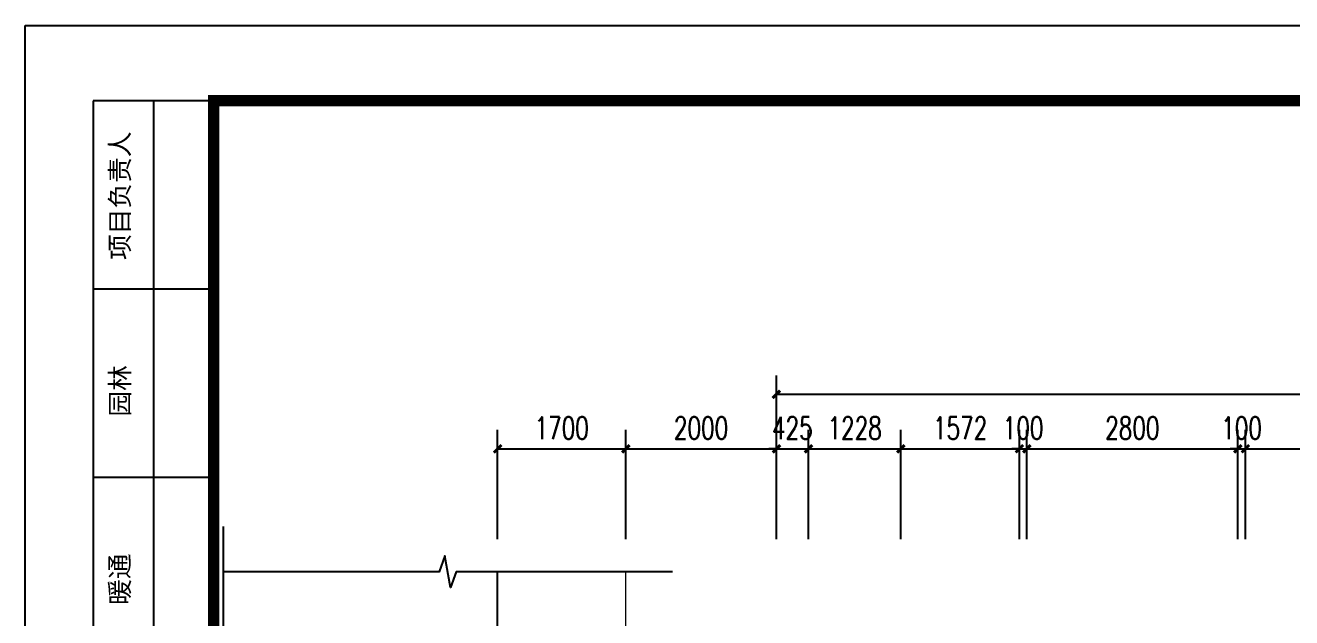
# Model space of a CAD drawing. Extents: x 396092 to 455492, y 17293 to 132793.
# Drawn here: x 396092 to 412902, y 82931 to 90793 of the extents above; entities that cross this region are included whole.
import ezdxf
from ezdxf.enums import TextEntityAlignment as Align

# ---------------------------------------------------------------- set-up
doc = ezdxf.new("R2010")
doc.units = 0
doc.header["$LTSCALE"] = 1000
doc.header["$MEASUREMENT"] = 0
doc.layers.add('8', color=8, linetype='Continuous', lineweight=9)
doc.layers.add('DIM_SYMB', color=3, linetype='Continuous')
doc.layers.add('PUB_DIM', color=3, linetype='Continuous')
doc.styles.add('_TCH_DIM_T3', font='SIMPLEX', dxfattribs={"width": 0.705882, "bigfont": 'GBCBIG'})
doc.styles.add('图框 黑体', font='simhei_0.ttf', dxfattribs={"width": 0.7})
doc.dimstyles.new('_TCH_ARCH&&100', dxfattribs={"dimtxt": 297.5, "dimasz": 100, "dimexe": 250, "dimexo": 300, "dimgap": 126.25, "dimtad": 1, "dimdec": 0, "dimzin": 0, "dimdsep": 46, "dimtxsty": '_TCH_DIM_T3', "dimblk": 'ARCHTICK', "dimcen": 0.09, "dimclrt": 7, "dimazin": 2, "dimtfac": 1, "dimtdec": 0, "dimtix": 1, "dimtmove": 2, "dimatfit": 3, "dimfxl": 100, "dimtolj": 1, "dimtzin": 0, "dimarcsym": 0})

# ---------------------------------------------------------------- blocks, each defined once
blk = doc.blocks.new('A$Ce900529c')
for p, q in [((980.47, -638.99), (964.47, -638.99)), ((964.47, -638.99), (964.47, -738.99)), ((972.47, -638.99), (972.47, -738.99)), ((980.47, -663.99), (964.47, -663.99)), ((980.47, -688.99), (964.47, -688.99))]:
    blk.add_line(p, q)
blk.add_lwpolyline([(955.47, -628.99), (1549.47, -628.99), (1549.47, -1048.99), (955.47, -1048.99)], close=True)
at = {"const_width": 1.5}
blk.add_lwpolyline([(1539.47, -638.99), (980.47, -638.99), (980.47, -1038.99), (1539.47, -1038.99)], close=True, dxfattribs=at)
at = {"style": '图框 黑体'}
for s, p in [('项目负责人', (967.97, -651.61)), ('园林', (967.97, -677.51)), ('暖通', (967.97, -702.51))]:
    blk.add_text(s, height=2.5, rotation=90, dxfattribs=at).set_placement(p, align=Align.MIDDLE)
blk = doc.blocks.new('_ArchTick')
at = {"color": 0, "linetype": 'ByBlock', "const_width": 0.4}
blk.add_lwpolyline([(-0.5, -0.5), (0.5, 0.5)], dxfattribs=at)
blk = doc.blocks.new('*D198')
at = {"layer": 'Defpoints', "color": 0, "transparency": 16777216}
for p in [(440562, 85896), (406062, 84398), (440562, 84398)]:
    blk.add_point(p, dxfattribs=at)
at = {"layer": 'PUB_DIM', "color": 0, "lineweight": -2, "transparency": 16777216}
for p, q in [((406062, 84698), (406062, 86146)), ((440562, 84698), (440562, 86146)), ((406062, 85896), (440562, 85896))]:
    blk.add_line(p, q, dxfattribs=at)
at = {"layer": 'PUB_DIM', "color": 0, "lineweight": -2, "transparency": 16777216, "xscale": 100, "yscale": 100, "zscale": 100, "rotation": 180}
blk.add_blockref('_ArchTick', (406062, 85896), dxfattribs=at)
at = {"layer": 'PUB_DIM', "color": 0, "lineweight": -2, "transparency": 16777216, "xscale": 100, "yscale": 100, "zscale": 100}
blk.add_blockref('_ArchTick', (440562, 85896), dxfattribs=at)
at = {"layer": 'PUB_DIM', "color": 7, "transparency": 16777216, "insert": (423312, 86171), "char_height": 297.5, "attachment_point": 5, "style": '_TCH_DIM_T3'}
blk.add_mtext('\\A1;34500', dxfattribs=at)
blk = doc.blocks.new('*D199')
at = {"layer": 'Defpoints', "color": 0, "transparency": 16777216}
for p in [(404062, 85172), (402362, 83674), (404062, 83674)]:
    blk.add_point(p, dxfattribs=at)
at = {"layer": 'PUB_DIM', "color": 0, "lineweight": -2, "transparency": 16777216}
for p, q in [((402362, 83974), (402362, 85422)), ((404062, 83974), (404062, 85422)), ((402362, 85172), (404062, 85172))]:
    blk.add_line(p, q, dxfattribs=at)
at = {"layer": 'PUB_DIM', "color": 0, "lineweight": -2, "transparency": 16777216, "xscale": 100, "yscale": 100, "zscale": 100, "rotation": 180}
blk.add_blockref('_ArchTick', (402362, 85172), dxfattribs=at)
at = {"layer": 'PUB_DIM', "color": 0, "lineweight": -2, "transparency": 16777216, "xscale": 100, "yscale": 100, "zscale": 100}
blk.add_blockref('_ArchTick', (404062, 85172), dxfattribs=at)
at = {"layer": 'PUB_DIM', "color": 7, "transparency": 16777216, "insert": (403212, 85447), "char_height": 297.5, "attachment_point": 5, "style": '_TCH_DIM_T3'}
blk.add_mtext('\\A1;1700', dxfattribs=at)
blk = doc.blocks.new('*D200')
at = {"layer": 'Defpoints', "color": 0, "transparency": 16777216}
for p in [(406062, 85172), (404062, 83674), (406062, 83674)]:
    blk.add_point(p, dxfattribs=at)
at = {"layer": 'PUB_DIM', "color": 0, "lineweight": -2, "transparency": 16777216}
for p, q in [((404062, 83974), (404062, 85422)), ((406062, 83974), (406062, 85422)), ((404062, 85172), (406062, 85172))]:
    blk.add_line(p, q, dxfattribs=at)
at = {"layer": 'PUB_DIM', "color": 0, "lineweight": -2, "transparency": 16777216, "xscale": 100, "yscale": 100, "zscale": 100, "rotation": 180}
blk.add_blockref('_ArchTick', (404062, 85172), dxfattribs=at)
at = {"layer": 'PUB_DIM', "color": 0, "lineweight": -2, "transparency": 16777216, "xscale": 100, "yscale": 100, "zscale": 100}
blk.add_blockref('_ArchTick', (406062, 85172), dxfattribs=at)
at = {"layer": 'PUB_DIM', "color": 7, "transparency": 16777216, "insert": (405062, 85447), "char_height": 297.5, "attachment_point": 5, "style": '_TCH_DIM_T3'}
blk.add_mtext('\\A1;2000', dxfattribs=at)
blk = doc.blocks.new('*D201')
at = {"layer": 'Defpoints', "color": 0, "transparency": 16777216}
for p in [(406487, 85172), (406062, 83674), (406487, 83674)]:
    blk.add_point(p, dxfattribs=at)
at = {"layer": 'PUB_DIM', "color": 0, "lineweight": -2, "transparency": 16777216}
for p, q in [((406062, 83974), (406062, 85422)), ((406487, 83974), (406487, 85422)), ((406062, 85172), (405962, 85172)), ((406062, 85172), (406487, 85172)), ((406487, 85172), (406587, 85172))]:
    blk.add_line(p, q, dxfattribs=at)
at = {"layer": 'PUB_DIM', "color": 0, "lineweight": -2, "transparency": 16777216, "xscale": 100, "yscale": 100, "zscale": 100}
blk.add_blockref('_ArchTick', (406062, 85172), dxfattribs=at)
at = {"layer": 'PUB_DIM', "color": 0, "lineweight": -2, "transparency": 16777216, "xscale": 100, "yscale": 100, "zscale": 100, "rotation": 180}
blk.add_blockref('_ArchTick', (406487, 85172), dxfattribs=at)
at = {"layer": 'PUB_DIM', "color": 7, "transparency": 16777216, "insert": (406274, 85447), "char_height": 297.5, "attachment_point": 5, "style": '_TCH_DIM_T3'}
blk.add_mtext('\\A1;425', dxfattribs=at)
blk = doc.blocks.new('*D202')
at = {"layer": 'Defpoints', "color": 0, "transparency": 16777216}
for p in [(407715, 85172), (406487, 83674), (407715, 83674)]:
    blk.add_point(p, dxfattribs=at)
at = {"layer": 'PUB_DIM', "color": 0, "lineweight": -2, "transparency": 16777216}
for p, q in [((406487, 83974), (406487, 85422)), ((407715, 83974), (407715, 85422)), ((406487, 85172), (407715, 85172))]:
    blk.add_line(p, q, dxfattribs=at)
at = {"layer": 'PUB_DIM', "color": 0, "lineweight": -2, "transparency": 16777216, "xscale": 100, "yscale": 100, "zscale": 100, "rotation": 180}
blk.add_blockref('_ArchTick', (406487, 85172), dxfattribs=at)
at = {"layer": 'PUB_DIM', "color": 0, "lineweight": -2, "transparency": 16777216, "xscale": 100, "yscale": 100, "zscale": 100}
blk.add_blockref('_ArchTick', (407715, 85172), dxfattribs=at)
at = {"layer": 'PUB_DIM', "color": 7, "transparency": 16777216, "insert": (407101, 85447), "char_height": 297.5, "attachment_point": 5, "style": '_TCH_DIM_T3'}
blk.add_mtext('\\A1;1228', dxfattribs=at)
blk = doc.blocks.new('*D203')
at = {"layer": 'Defpoints', "color": 0, "transparency": 16777216}
for p in [(409287, 85172), (407715, 83674), (409287, 83674)]:
    blk.add_point(p, dxfattribs=at)
at = {"layer": 'PUB_DIM', "color": 0, "lineweight": -2, "transparency": 16777216}
for p, q in [((407715, 83974), (407715, 85422)), ((409287, 83974), (409287, 85422)), ((407715, 85172), (409287, 85172))]:
    blk.add_line(p, q, dxfattribs=at)
at = {"layer": 'PUB_DIM', "color": 0, "lineweight": -2, "transparency": 16777216, "xscale": 100, "yscale": 100, "zscale": 100, "rotation": 180}
blk.add_blockref('_ArchTick', (407715, 85172), dxfattribs=at)
at = {"layer": 'PUB_DIM', "color": 0, "lineweight": -2, "transparency": 16777216, "xscale": 100, "yscale": 100, "zscale": 100}
blk.add_blockref('_ArchTick', (409287, 85172), dxfattribs=at)
at = {"layer": 'PUB_DIM', "color": 7, "transparency": 16777216, "insert": (408501, 85447), "char_height": 297.5, "attachment_point": 5, "style": '_TCH_DIM_T3'}
blk.add_mtext('\\A1;1572', dxfattribs=at)
blk = doc.blocks.new('*D204')
at = {"layer": 'Defpoints', "color": 0, "transparency": 16777216}
for p in [(409387, 85172), (409287, 83674), (409387, 83674)]:
    blk.add_point(p, dxfattribs=at)
at = {"layer": 'PUB_DIM', "color": 0, "lineweight": -2, "transparency": 16777216}
for p, q in [((409287, 83974), (409287, 85422)), ((409387, 83974), (409387, 85422)), ((409287, 85172), (409187, 85172)), ((409287, 85172), (409387, 85172)), ((409387, 85172), (409487, 85172))]:
    blk.add_line(p, q, dxfattribs=at)
at = {"layer": 'PUB_DIM', "color": 0, "lineweight": -2, "transparency": 16777216, "xscale": 100, "yscale": 100, "zscale": 100}
blk.add_blockref('_ArchTick', (409287, 85172), dxfattribs=at)
at = {"layer": 'PUB_DIM', "color": 0, "lineweight": -2, "transparency": 16777216, "xscale": 100, "yscale": 100, "zscale": 100, "rotation": 180}
blk.add_blockref('_ArchTick', (409387, 85172), dxfattribs=at)
at = {"layer": 'PUB_DIM', "color": 7, "transparency": 16777216, "insert": (409337, 85447), "char_height": 297.5, "attachment_point": 5, "style": '_TCH_DIM_T3'}
blk.add_mtext('\\A1;100', dxfattribs=at)
blk = doc.blocks.new('*D205')
at = {"layer": 'Defpoints', "color": 0, "transparency": 16777216}
for p in [(412187, 85172), (409387, 83674), (412187, 83674)]:
    blk.add_point(p, dxfattribs=at)
at = {"layer": 'PUB_DIM', "color": 0, "lineweight": -2, "transparency": 16777216}
for p, q in [((409387, 83974), (409387, 85422)), ((412187, 83974), (412187, 85422)), ((409387, 85172), (412187, 85172))]:
    blk.add_line(p, q, dxfattribs=at)
at = {"layer": 'PUB_DIM', "color": 0, "lineweight": -2, "transparency": 16777216, "xscale": 100, "yscale": 100, "zscale": 100, "rotation": 180}
blk.add_blockref('_ArchTick', (409387, 85172), dxfattribs=at)
at = {"layer": 'PUB_DIM', "color": 0, "lineweight": -2, "transparency": 16777216, "xscale": 100, "yscale": 100, "zscale": 100}
blk.add_blockref('_ArchTick', (412187, 85172), dxfattribs=at)
at = {"layer": 'PUB_DIM', "color": 7, "transparency": 16777216, "insert": (410787, 85447), "char_height": 297.5, "attachment_point": 5, "style": '_TCH_DIM_T3'}
blk.add_mtext('\\A1;2800', dxfattribs=at)
blk = doc.blocks.new('*D206')
at = {"layer": 'Defpoints', "color": 0, "transparency": 16777216}
for p in [(412287, 85172), (412187, 83674), (412287, 83674)]:
    blk.add_point(p, dxfattribs=at)
at = {"layer": 'PUB_DIM', "color": 0, "lineweight": -2, "transparency": 16777216}
for p, q in [((412187, 83974), (412187, 85422)), ((412287, 83974), (412287, 85422)), ((412187, 85172), (412087, 85172)), ((412187, 85172), (412287, 85172)), ((412287, 85172), (412387, 85172))]:
    blk.add_line(p, q, dxfattribs=at)
at = {"layer": 'PUB_DIM', "color": 0, "lineweight": -2, "transparency": 16777216, "xscale": 100, "yscale": 100, "zscale": 100}
blk.add_blockref('_ArchTick', (412187, 85172), dxfattribs=at)
at = {"layer": 'PUB_DIM', "color": 0, "lineweight": -2, "transparency": 16777216, "xscale": 100, "yscale": 100, "zscale": 100, "rotation": 180}
blk.add_blockref('_ArchTick', (412287, 85172), dxfattribs=at)
at = {"layer": 'PUB_DIM', "color": 7, "transparency": 16777216, "insert": (412237, 85447), "char_height": 297.5, "attachment_point": 5, "style": '_TCH_DIM_T3'}
blk.add_mtext('\\A1;100', dxfattribs=at)
blk = doc.blocks.new('*D207')
at = {"layer": 'Defpoints', "color": 0, "transparency": 16777216}
for p in [(415087, 85172), (412287, 83674), (415087, 83674)]:
    blk.add_point(p, dxfattribs=at)
at = {"layer": 'PUB_DIM', "color": 0, "lineweight": -2, "transparency": 16777216}
for p, q in [((412287, 83974), (412287, 85422)), ((415087, 83974), (415087, 85422)), ((412287, 85172), (415087, 85172))]:
    blk.add_line(p, q, dxfattribs=at)
at = {"layer": 'PUB_DIM', "color": 0, "lineweight": -2, "transparency": 16777216, "xscale": 100, "yscale": 100, "zscale": 100, "rotation": 180}
blk.add_blockref('_ArchTick', (412287, 85172), dxfattribs=at)
at = {"layer": 'PUB_DIM', "color": 0, "lineweight": -2, "transparency": 16777216, "xscale": 100, "yscale": 100, "zscale": 100}
blk.add_blockref('_ArchTick', (415087, 85172), dxfattribs=at)
at = {"layer": 'PUB_DIM', "color": 7, "transparency": 16777216, "insert": (413687, 85447), "char_height": 297.5, "attachment_point": 5, "style": '_TCH_DIM_T3'}
blk.add_mtext('\\A1;2800', dxfattribs=at)

msp = doc.modelspace()

# ---------------------------------------------------------------- linework, layer by layer
msp.add_lwpolyline([(402361.5, 75492.3), (402361.5, 83539.6)])
at = {"layer": '8'}
msp.add_lwpolyline([(404061.5, 81104.9), (404061.5, 83539.6)], dxfattribs=at)
at = {"layer": 'DIM_SYMB'}
for points in [[(398716.5, 84139.6), (398716.5, 79628.4), (398926.5, 79552), (398506.5, 79478), (398716.5, 79403.4), (398716.5, 74892.3)], [(404681.7, 83539.6), (401811.6, 83539.6), (401735.2, 83329.6), (401661.1, 83749.6), (401586.6, 83539.6), (398716.5, 83539.6)]]:
    msp.add_lwpolyline(points, dxfattribs=at)

# ---------------------------------------------------------------- block references
at = {"xscale": 100, "yscale": 100, "zscale": 100}
msp.add_blockref('A$Ce900529c', (300545.2, 153692.1), dxfattribs=at)

# ---------------------------------------------------------------- dimensions: what is measured, and where the dimension line sits
at = {"layer": 'PUB_DIM'}
for p1, p2, picture, middle in [((406061.5, 84398.1), (440561.5, 84398.1), '*D198', (423311.5, 86171.3)), ((402361.5, 83674), (404061.5, 83674), '*D199', (403211.5, 85447.2)), ((404061.5, 83674), (406061.5, 83674), '*D200', (405061.5, 85447.2)), ((406061.5, 83674), (406486.5, 83674), '*D201', (406274, 85447.2)), ((406486.5, 83674), (407714.5, 83674), '*D202', (407100.5, 85447.2)), ((407714.5, 83674), (409286.5, 83674), '*D203', (408500.5, 85447.2)), ((409286.5, 83674), (409386.5, 83674), '*D204', (409336.5, 85447.2)), ((409386.5, 83674), (412186.5, 83674), '*D205', (410786.5, 85447.2)), ((412186.5, 83674), (412286.5, 83674), '*D206', (412236.5, 85447.2)), ((412286.5, 83674), (415086.5, 83674), '*D207', (413686.5, 85447.2))]:
    dim = msp.add_aligned_dim(p1=p1, p2=p2, distance=1498.2, dimstyle='_TCH_ARCH&&100', dxfattribs=at)
    dim.commit()
    dim.dimension.update_dxf_attribs({"geometry": picture, "text_midpoint": middle})

doc.saveas('drawing.dxf')
